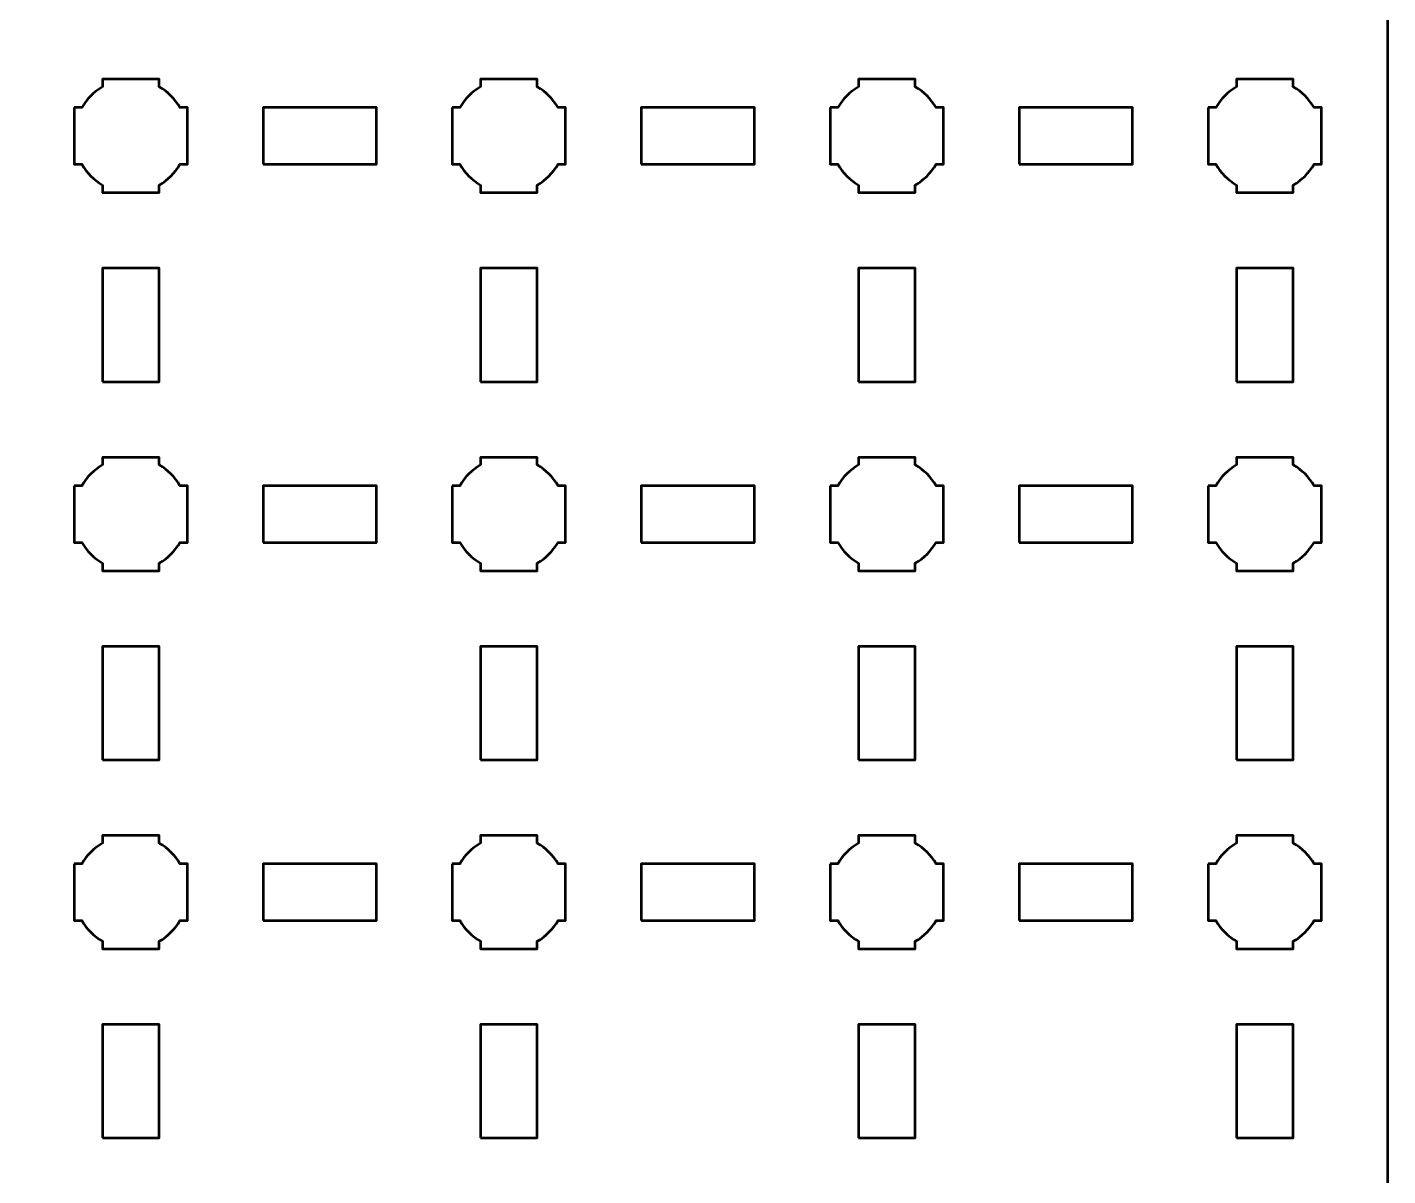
# Model space of a CAD drawing. Header units: centimetres. Extents: x -40.1 to 19.1, y -39.5 to 9.8.
# Drawn here: x 11.95 to 19.15, y -2.35 to 3.73 of the extents above; entities that cross this region are included whole.
import ezdxf

# ---------------------------------------------------------------- set-up
doc = ezdxf.new("R2010")
doc.units = ezdxf.units.CM
doc.header["$MEASUREMENT"] = 0
doc.layers.add('Layer 1', color=7, linetype='Continuous')

msp = doc.modelspace()

# ---------------------------------------------------------------- linework, layer by layer
at = {"layer": 'Layer 1', "lineweight": 53}
for points in [[(13.2, 3), (13.8, 3), (13.8, 3.3), (13.2, 3.3), (13.2, 3)], [(15.2, 3), (15.8, 3), (15.8, 3.3), (15.2, 3.3), (15.2, 3)], [(17.2, 3), (17.8, 3), (17.8, 3.3), (17.2, 3.3), (17.2, 3)], [(12.35, 1.85), (12.65, 1.85), (12.65, 2.45), (12.35, 2.45), (12.35, 1.85)], [(14.35, 1.85), (14.65, 1.85), (14.65, 2.45), (14.35, 2.45), (14.35, 1.85)], [(16.35, 1.85), (16.65, 1.85), (16.65, 2.45), (16.35, 2.45), (16.35, 1.85)], [(18.35, 1.85), (18.65, 1.85), (18.65, 2.45), (18.35, 2.45), (18.35, 1.85)], [(13.2, 1), (13.8, 1), (13.8, 1.3), (13.2, 1.3), (13.2, 1)], [(15.2, 1), (15.8, 1), (15.8, 1.3), (15.2, 1.3), (15.2, 1)], [(17.2, 1), (17.8, 1), (17.8, 1.3), (17.2, 1.3), (17.2, 1)], [(12.35, -0.15), (12.65, -0.15), (12.65, 0.45), (12.35, 0.45), (12.35, -0.15)], [(14.35, -0.15), (14.65, -0.15), (14.65, 0.45), (14.35, 0.45), (14.35, -0.15)], [(16.35, -0.15), (16.65, -0.15), (16.65, 0.45), (16.35, 0.45), (16.35, -0.15)], [(18.35, -0.15), (18.65, -0.15), (18.65, 0.45), (18.35, 0.45), (18.35, -0.15)], [(13.2, -1), (13.8, -1), (13.8, -0.7), (13.2, -0.7), (13.2, -1)], [(15.2, -1), (15.8, -1), (15.8, -0.7), (15.2, -0.7), (15.2, -1)], [(17.2, -1), (17.8, -1), (17.8, -0.7), (17.2, -0.7), (17.2, -1)], [(12.35, -2.15), (12.65, -2.15), (12.65, -1.55), (12.35, -1.55), (12.35, -2.15)], [(14.35, -2.15), (14.65, -2.15), (14.65, -1.55), (14.35, -1.55), (14.35, -2.15)], [(16.35, -2.15), (16.65, -2.15), (16.65, -1.55), (16.35, -1.55), (16.35, -2.15)], [(18.35, -2.15), (18.65, -2.15), (18.65, -1.55), (18.35, -1.55), (18.35, -2.15)]]:
    msp.add_lwpolyline(points, close=True, dxfattribs=at)
for points, knots in [([(-40.15, -39), (-40.15, -39), (-40.15, 9.3), (-40.15, 9.3), (-40.15, 9.3), (-40.15, 9.57609), (-39.92609, 9.8), (-39.65, 9.8), (-39.65, 9.8), (-39.65, 9.8), (18.65, 9.8), (18.65, 9.8), (18.65, 9.8), (18.92609, 9.8), (19.15, 9.57609), (19.15, 9.3), (19.15, 9.3), (19.15, 9.3), (19.15, -39), (19.15, -39), (19.15, -39), (19.15, -39.27609), (18.92609, -39.5), (18.65, -39.5), (18.65, -39.5), (18.65, -39.5), (-39.65, -39.5), (-39.65, -39.5), (-39.65, -39.5), (-39.92609, -39.5), (-40.15, -39.27609), (-40.15, -39)], [0, 0, 0, 0, 0.125, 0.125, 0.125, 0.125, 0.25, 0.25, 0.25, 0.25, 0.375, 0.375, 0.375, 0.375, 0.5, 0.5, 0.5, 0.5, 0.625, 0.625, 0.625, 0.625, 0.75, 0.75, 0.75, 0.75, 0.875, 0.875, 0.875, 0.875, 1, 1, 1, 1]), ([(12.2, 3.3), (12.2, 3.3), (12.24015, 3.3), (12.24015, 3.3), (12.24015, 3.3), (12.2665, 3.34553), (12.30447, 3.3835), (12.35, 3.40985), (12.35, 3.40985), (12.35, 3.40985), (12.35, 3.45), (12.35, 3.45), (12.35, 3.45), (12.35, 3.45), (12.5, 3.45), (12.5, 3.45), (12.5, 3.45), (12.5, 3.45), (12.65, 3.45), (12.65, 3.45), (12.65, 3.45), (12.65, 3.45), (12.65, 3.40985), (12.65, 3.40985), (12.65, 3.40985), (12.69553, 3.3835), (12.7335, 3.34553), (12.75985, 3.3), (12.75985, 3.3), (12.75985, 3.3), (12.8, 3.3), (12.8, 3.3), (12.8, 3.3), (12.8, 3.3), (12.8, 3.15), (12.8, 3.15), (12.8, 3.15), (12.8, 3.15), (12.8, 3), (12.8, 3), (12.8, 3), (12.8, 3), (12.75985, 3), (12.75985, 3), (12.75985, 3), (12.7335, 2.95447), (12.69553, 2.9165), (12.65, 2.89015), (12.65, 2.89015), (12.65, 2.89015), (12.65, 2.85), (12.65, 2.85), (12.65, 2.85), (12.65, 2.85), (12.5, 2.85), (12.5, 2.85), (12.5, 2.85), (12.5, 2.85), (12.35, 2.85), (12.35, 2.85), (12.35, 2.85), (12.35, 2.85), (12.35, 2.89015), (12.35, 2.89015), (12.35, 2.89015), (12.30447, 2.9165), (12.2665, 2.95447), (12.24015, 3), (12.24015, 3), (12.24015, 3), (12.2, 3), (12.2, 3), (12.2, 3), (12.2, 3), (12.2, 3.15), (12.2, 3.15), (12.2, 3.15), (12.2, 3.15), (12.2, 3.3), (12.2, 3.3)], [0, 0, 0, 0, 0.05, 0.05, 0.05, 0.05, 0.1, 0.1, 0.1, 0.1, 0.15, 0.15, 0.15, 0.15, 0.2, 0.2, 0.2, 0.2, 0.25, 0.25, 0.25, 0.25, 0.3, 0.3, 0.3, 0.3, 0.35, 0.35, 0.35, 0.35, 0.4, 0.4, 0.4, 0.4, 0.45, 0.45, 0.45, 0.45, 0.5, 0.5, 0.5, 0.5, 0.55, 0.55, 0.55, 0.55, 0.6, 0.6, 0.6, 0.6, 0.65, 0.65, 0.65, 0.65, 0.7, 0.7, 0.7, 0.7, 0.75, 0.75, 0.75, 0.75, 0.8, 0.8, 0.8, 0.8, 0.85, 0.85, 0.85, 0.85, 0.9, 0.9, 0.9, 0.9, 0.95, 0.95, 0.95, 0.95, 1, 1, 1, 1]), ([(14.2, 3.3), (14.2, 3.3), (14.24015, 3.3), (14.24015, 3.3), (14.24015, 3.3), (14.2665, 3.34553), (14.30447, 3.3835), (14.35, 3.40985), (14.35, 3.40985), (14.35, 3.40985), (14.35, 3.45), (14.35, 3.45), (14.35, 3.45), (14.35, 3.45), (14.5, 3.45), (14.5, 3.45), (14.5, 3.45), (14.5, 3.45), (14.65, 3.45), (14.65, 3.45), (14.65, 3.45), (14.65, 3.45), (14.65, 3.40985), (14.65, 3.40985), (14.65, 3.40985), (14.69553, 3.3835), (14.7335, 3.34553), (14.75985, 3.3), (14.75985, 3.3), (14.75985, 3.3), (14.8, 3.3), (14.8, 3.3), (14.8, 3.3), (14.8, 3.3), (14.8, 3.15), (14.8, 3.15), (14.8, 3.15), (14.8, 3.15), (14.8, 3), (14.8, 3), (14.8, 3), (14.8, 3), (14.75985, 3), (14.75985, 3), (14.75985, 3), (14.7335, 2.95447), (14.69553, 2.9165), (14.65, 2.89015), (14.65, 2.89015), (14.65, 2.89015), (14.65, 2.85), (14.65, 2.85), (14.65, 2.85), (14.65, 2.85), (14.5, 2.85), (14.5, 2.85), (14.5, 2.85), (14.5, 2.85), (14.35, 2.85), (14.35, 2.85), (14.35, 2.85), (14.35, 2.85), (14.35, 2.89015), (14.35, 2.89015), (14.35, 2.89015), (14.30447, 2.9165), (14.2665, 2.95447), (14.24015, 3), (14.24015, 3), (14.24015, 3), (14.2, 3), (14.2, 3), (14.2, 3), (14.2, 3), (14.2, 3.15), (14.2, 3.15), (14.2, 3.15), (14.2, 3.15), (14.2, 3.3), (14.2, 3.3)], [0, 0, 0, 0, 0.05, 0.05, 0.05, 0.05, 0.1, 0.1, 0.1, 0.1, 0.15, 0.15, 0.15, 0.15, 0.2, 0.2, 0.2, 0.2, 0.25, 0.25, 0.25, 0.25, 0.3, 0.3, 0.3, 0.3, 0.35, 0.35, 0.35, 0.35, 0.4, 0.4, 0.4, 0.4, 0.45, 0.45, 0.45, 0.45, 0.5, 0.5, 0.5, 0.5, 0.55, 0.55, 0.55, 0.55, 0.6, 0.6, 0.6, 0.6, 0.65, 0.65, 0.65, 0.65, 0.7, 0.7, 0.7, 0.7, 0.75, 0.75, 0.75, 0.75, 0.8, 0.8, 0.8, 0.8, 0.85, 0.85, 0.85, 0.85, 0.9, 0.9, 0.9, 0.9, 0.95, 0.95, 0.95, 0.95, 1, 1, 1, 1]), ([(16.2, 3.3), (16.2, 3.3), (16.24015, 3.3), (16.24015, 3.3), (16.24015, 3.3), (16.2665, 3.34553), (16.30447, 3.3835), (16.35, 3.40985), (16.35, 3.40985), (16.35, 3.40985), (16.35, 3.45), (16.35, 3.45), (16.35, 3.45), (16.35, 3.45), (16.5, 3.45), (16.5, 3.45), (16.5, 3.45), (16.5, 3.45), (16.65, 3.45), (16.65, 3.45), (16.65, 3.45), (16.65, 3.45), (16.65, 3.40985), (16.65, 3.40985), (16.65, 3.40985), (16.69553, 3.3835), (16.7335, 3.34553), (16.75985, 3.3), (16.75985, 3.3), (16.75985, 3.3), (16.8, 3.3), (16.8, 3.3), (16.8, 3.3), (16.8, 3.3), (16.8, 3.15), (16.8, 3.15), (16.8, 3.15), (16.8, 3.15), (16.8, 3), (16.8, 3), (16.8, 3), (16.8, 3), (16.75985, 3), (16.75985, 3), (16.75985, 3), (16.7335, 2.95447), (16.69553, 2.9165), (16.65, 2.89015), (16.65, 2.89015), (16.65, 2.89015), (16.65, 2.85), (16.65, 2.85), (16.65, 2.85), (16.65, 2.85), (16.5, 2.85), (16.5, 2.85), (16.5, 2.85), (16.5, 2.85), (16.35, 2.85), (16.35, 2.85), (16.35, 2.85), (16.35, 2.85), (16.35, 2.89015), (16.35, 2.89015), (16.35, 2.89015), (16.30447, 2.9165), (16.2665, 2.95447), (16.24015, 3), (16.24015, 3), (16.24015, 3), (16.2, 3), (16.2, 3), (16.2, 3), (16.2, 3), (16.2, 3.15), (16.2, 3.15), (16.2, 3.15), (16.2, 3.15), (16.2, 3.3), (16.2, 3.3)], [0, 0, 0, 0, 0.05, 0.05, 0.05, 0.05, 0.1, 0.1, 0.1, 0.1, 0.15, 0.15, 0.15, 0.15, 0.2, 0.2, 0.2, 0.2, 0.25, 0.25, 0.25, 0.25, 0.3, 0.3, 0.3, 0.3, 0.35, 0.35, 0.35, 0.35, 0.4, 0.4, 0.4, 0.4, 0.45, 0.45, 0.45, 0.45, 0.5, 0.5, 0.5, 0.5, 0.55, 0.55, 0.55, 0.55, 0.6, 0.6, 0.6, 0.6, 0.65, 0.65, 0.65, 0.65, 0.7, 0.7, 0.7, 0.7, 0.75, 0.75, 0.75, 0.75, 0.8, 0.8, 0.8, 0.8, 0.85, 0.85, 0.85, 0.85, 0.9, 0.9, 0.9, 0.9, 0.95, 0.95, 0.95, 0.95, 1, 1, 1, 1]), ([(18.2, 3.3), (18.2, 3.3), (18.24015, 3.3), (18.24015, 3.3), (18.24015, 3.3), (18.2665, 3.34553), (18.30447, 3.3835), (18.35, 3.40985), (18.35, 3.40985), (18.35, 3.40985), (18.35, 3.45), (18.35, 3.45), (18.35, 3.45), (18.35, 3.45), (18.5, 3.45), (18.5, 3.45), (18.5, 3.45), (18.5, 3.45), (18.65, 3.45), (18.65, 3.45), (18.65, 3.45), (18.65, 3.45), (18.65, 3.40985), (18.65, 3.40985), (18.65, 3.40985), (18.69553, 3.3835), (18.7335, 3.34553), (18.75985, 3.3), (18.75985, 3.3), (18.75985, 3.3), (18.8, 3.3), (18.8, 3.3), (18.8, 3.3), (18.8, 3.3), (18.8, 3.15), (18.8, 3.15), (18.8, 3.15), (18.8, 3.15), (18.8, 3), (18.8, 3), (18.8, 3), (18.8, 3), (18.75985, 3), (18.75985, 3), (18.75985, 3), (18.7335, 2.95447), (18.69553, 2.9165), (18.65, 2.89015), (18.65, 2.89015), (18.65, 2.89015), (18.65, 2.85), (18.65, 2.85), (18.65, 2.85), (18.65, 2.85), (18.5, 2.85), (18.5, 2.85), (18.5, 2.85), (18.5, 2.85), (18.35, 2.85), (18.35, 2.85), (18.35, 2.85), (18.35, 2.85), (18.35, 2.89015), (18.35, 2.89015), (18.35, 2.89015), (18.30447, 2.9165), (18.2665, 2.95447), (18.24015, 3), (18.24015, 3), (18.24015, 3), (18.2, 3), (18.2, 3), (18.2, 3), (18.2, 3), (18.2, 3.15), (18.2, 3.15), (18.2, 3.15), (18.2, 3.15), (18.2, 3.3), (18.2, 3.3)], [0, 0, 0, 0, 0.05, 0.05, 0.05, 0.05, 0.1, 0.1, 0.1, 0.1, 0.15, 0.15, 0.15, 0.15, 0.2, 0.2, 0.2, 0.2, 0.25, 0.25, 0.25, 0.25, 0.3, 0.3, 0.3, 0.3, 0.35, 0.35, 0.35, 0.35, 0.4, 0.4, 0.4, 0.4, 0.45, 0.45, 0.45, 0.45, 0.5, 0.5, 0.5, 0.5, 0.55, 0.55, 0.55, 0.55, 0.6, 0.6, 0.6, 0.6, 0.65, 0.65, 0.65, 0.65, 0.7, 0.7, 0.7, 0.7, 0.75, 0.75, 0.75, 0.75, 0.8, 0.8, 0.8, 0.8, 0.85, 0.85, 0.85, 0.85, 0.9, 0.9, 0.9, 0.9, 0.95, 0.95, 0.95, 0.95, 1, 1, 1, 1]), ([(12.2, 1.3), (12.2, 1.3), (12.24015, 1.3), (12.24015, 1.3), (12.24015, 1.3), (12.2665, 1.34553), (12.30447, 1.3835), (12.35, 1.40985), (12.35, 1.40985), (12.35, 1.40985), (12.35, 1.45), (12.35, 1.45), (12.35, 1.45), (12.35, 1.45), (12.5, 1.45), (12.5, 1.45), (12.5, 1.45), (12.5, 1.45), (12.65, 1.45), (12.65, 1.45), (12.65, 1.45), (12.65, 1.45), (12.65, 1.40985), (12.65, 1.40985), (12.65, 1.40985), (12.69553, 1.3835), (12.7335, 1.34553), (12.75985, 1.3), (12.75985, 1.3), (12.75985, 1.3), (12.8, 1.3), (12.8, 1.3), (12.8, 1.3), (12.8, 1.3), (12.8, 1.15), (12.8, 1.15), (12.8, 1.15), (12.8, 1.15), (12.8, 1), (12.8, 1), (12.8, 1), (12.8, 1), (12.75985, 1), (12.75985, 1), (12.75985, 1), (12.7335, 0.95447), (12.69553, 0.9165), (12.65, 0.89015), (12.65, 0.89015), (12.65, 0.89015), (12.65, 0.85), (12.65, 0.85), (12.65, 0.85), (12.65, 0.85), (12.5, 0.85), (12.5, 0.85), (12.5, 0.85), (12.5, 0.85), (12.35, 0.85), (12.35, 0.85), (12.35, 0.85), (12.35, 0.85), (12.35, 0.89015), (12.35, 0.89015), (12.35, 0.89015), (12.30447, 0.9165), (12.2665, 0.95447), (12.24015, 1), (12.24015, 1), (12.24015, 1), (12.2, 1), (12.2, 1), (12.2, 1), (12.2, 1), (12.2, 1.15), (12.2, 1.15), (12.2, 1.15), (12.2, 1.15), (12.2, 1.3), (12.2, 1.3)], [0, 0, 0, 0, 0.05, 0.05, 0.05, 0.05, 0.1, 0.1, 0.1, 0.1, 0.15, 0.15, 0.15, 0.15, 0.2, 0.2, 0.2, 0.2, 0.25, 0.25, 0.25, 0.25, 0.3, 0.3, 0.3, 0.3, 0.35, 0.35, 0.35, 0.35, 0.4, 0.4, 0.4, 0.4, 0.45, 0.45, 0.45, 0.45, 0.5, 0.5, 0.5, 0.5, 0.55, 0.55, 0.55, 0.55, 0.6, 0.6, 0.6, 0.6, 0.65, 0.65, 0.65, 0.65, 0.7, 0.7, 0.7, 0.7, 0.75, 0.75, 0.75, 0.75, 0.8, 0.8, 0.8, 0.8, 0.85, 0.85, 0.85, 0.85, 0.9, 0.9, 0.9, 0.9, 0.95, 0.95, 0.95, 0.95, 1, 1, 1, 1]), ([(14.2, 1.3), (14.2, 1.3), (14.24015, 1.3), (14.24015, 1.3), (14.24015, 1.3), (14.2665, 1.34553), (14.30447, 1.3835), (14.35, 1.40985), (14.35, 1.40985), (14.35, 1.40985), (14.35, 1.45), (14.35, 1.45), (14.35, 1.45), (14.35, 1.45), (14.5, 1.45), (14.5, 1.45), (14.5, 1.45), (14.5, 1.45), (14.65, 1.45), (14.65, 1.45), (14.65, 1.45), (14.65, 1.45), (14.65, 1.40985), (14.65, 1.40985), (14.65, 1.40985), (14.69553, 1.3835), (14.7335, 1.34553), (14.75985, 1.3), (14.75985, 1.3), (14.75985, 1.3), (14.8, 1.3), (14.8, 1.3), (14.8, 1.3), (14.8, 1.3), (14.8, 1.15), (14.8, 1.15), (14.8, 1.15), (14.8, 1.15), (14.8, 1), (14.8, 1), (14.8, 1), (14.8, 1), (14.75985, 1), (14.75985, 1), (14.75985, 1), (14.7335, 0.95447), (14.69553, 0.9165), (14.65, 0.89015), (14.65, 0.89015), (14.65, 0.89015), (14.65, 0.85), (14.65, 0.85), (14.65, 0.85), (14.65, 0.85), (14.5, 0.85), (14.5, 0.85), (14.5, 0.85), (14.5, 0.85), (14.35, 0.85), (14.35, 0.85), (14.35, 0.85), (14.35, 0.85), (14.35, 0.89015), (14.35, 0.89015), (14.35, 0.89015), (14.30447, 0.9165), (14.2665, 0.95447), (14.24015, 1), (14.24015, 1), (14.24015, 1), (14.2, 1), (14.2, 1), (14.2, 1), (14.2, 1), (14.2, 1.15), (14.2, 1.15), (14.2, 1.15), (14.2, 1.15), (14.2, 1.3), (14.2, 1.3)], [0, 0, 0, 0, 0.05, 0.05, 0.05, 0.05, 0.1, 0.1, 0.1, 0.1, 0.15, 0.15, 0.15, 0.15, 0.2, 0.2, 0.2, 0.2, 0.25, 0.25, 0.25, 0.25, 0.3, 0.3, 0.3, 0.3, 0.35, 0.35, 0.35, 0.35, 0.4, 0.4, 0.4, 0.4, 0.45, 0.45, 0.45, 0.45, 0.5, 0.5, 0.5, 0.5, 0.55, 0.55, 0.55, 0.55, 0.6, 0.6, 0.6, 0.6, 0.65, 0.65, 0.65, 0.65, 0.7, 0.7, 0.7, 0.7, 0.75, 0.75, 0.75, 0.75, 0.8, 0.8, 0.8, 0.8, 0.85, 0.85, 0.85, 0.85, 0.9, 0.9, 0.9, 0.9, 0.95, 0.95, 0.95, 0.95, 1, 1, 1, 1]), ([(16.2, 1.3), (16.2, 1.3), (16.24015, 1.3), (16.24015, 1.3), (16.24015, 1.3), (16.2665, 1.34553), (16.30447, 1.3835), (16.35, 1.40985), (16.35, 1.40985), (16.35, 1.40985), (16.35, 1.45), (16.35, 1.45), (16.35, 1.45), (16.35, 1.45), (16.5, 1.45), (16.5, 1.45), (16.5, 1.45), (16.5, 1.45), (16.65, 1.45), (16.65, 1.45), (16.65, 1.45), (16.65, 1.45), (16.65, 1.40985), (16.65, 1.40985), (16.65, 1.40985), (16.69553, 1.3835), (16.7335, 1.34553), (16.75985, 1.3), (16.75985, 1.3), (16.75985, 1.3), (16.8, 1.3), (16.8, 1.3), (16.8, 1.3), (16.8, 1.3), (16.8, 1.15), (16.8, 1.15), (16.8, 1.15), (16.8, 1.15), (16.8, 1), (16.8, 1), (16.8, 1), (16.8, 1), (16.75985, 1), (16.75985, 1), (16.75985, 1), (16.7335, 0.95447), (16.69553, 0.9165), (16.65, 0.89015), (16.65, 0.89015), (16.65, 0.89015), (16.65, 0.85), (16.65, 0.85), (16.65, 0.85), (16.65, 0.85), (16.5, 0.85), (16.5, 0.85), (16.5, 0.85), (16.5, 0.85), (16.35, 0.85), (16.35, 0.85), (16.35, 0.85), (16.35, 0.85), (16.35, 0.89015), (16.35, 0.89015), (16.35, 0.89015), (16.30447, 0.9165), (16.2665, 0.95447), (16.24015, 1), (16.24015, 1), (16.24015, 1), (16.2, 1), (16.2, 1), (16.2, 1), (16.2, 1), (16.2, 1.15), (16.2, 1.15), (16.2, 1.15), (16.2, 1.15), (16.2, 1.3), (16.2, 1.3)], [0, 0, 0, 0, 0.05, 0.05, 0.05, 0.05, 0.1, 0.1, 0.1, 0.1, 0.15, 0.15, 0.15, 0.15, 0.2, 0.2, 0.2, 0.2, 0.25, 0.25, 0.25, 0.25, 0.3, 0.3, 0.3, 0.3, 0.35, 0.35, 0.35, 0.35, 0.4, 0.4, 0.4, 0.4, 0.45, 0.45, 0.45, 0.45, 0.5, 0.5, 0.5, 0.5, 0.55, 0.55, 0.55, 0.55, 0.6, 0.6, 0.6, 0.6, 0.65, 0.65, 0.65, 0.65, 0.7, 0.7, 0.7, 0.7, 0.75, 0.75, 0.75, 0.75, 0.8, 0.8, 0.8, 0.8, 0.85, 0.85, 0.85, 0.85, 0.9, 0.9, 0.9, 0.9, 0.95, 0.95, 0.95, 0.95, 1, 1, 1, 1]), ([(18.2, 1.3), (18.2, 1.3), (18.24015, 1.3), (18.24015, 1.3), (18.24015, 1.3), (18.2665, 1.34553), (18.30447, 1.3835), (18.35, 1.40985), (18.35, 1.40985), (18.35, 1.40985), (18.35, 1.45), (18.35, 1.45), (18.35, 1.45), (18.35, 1.45), (18.5, 1.45), (18.5, 1.45), (18.5, 1.45), (18.5, 1.45), (18.65, 1.45), (18.65, 1.45), (18.65, 1.45), (18.65, 1.45), (18.65, 1.40985), (18.65, 1.40985), (18.65, 1.40985), (18.69553, 1.3835), (18.7335, 1.34553), (18.75985, 1.3), (18.75985, 1.3), (18.75985, 1.3), (18.8, 1.3), (18.8, 1.3), (18.8, 1.3), (18.8, 1.3), (18.8, 1.15), (18.8, 1.15), (18.8, 1.15), (18.8, 1.15), (18.8, 1), (18.8, 1), (18.8, 1), (18.8, 1), (18.75985, 1), (18.75985, 1), (18.75985, 1), (18.7335, 0.95447), (18.69553, 0.9165), (18.65, 0.89015), (18.65, 0.89015), (18.65, 0.89015), (18.65, 0.85), (18.65, 0.85), (18.65, 0.85), (18.65, 0.85), (18.5, 0.85), (18.5, 0.85), (18.5, 0.85), (18.5, 0.85), (18.35, 0.85), (18.35, 0.85), (18.35, 0.85), (18.35, 0.85), (18.35, 0.89015), (18.35, 0.89015), (18.35, 0.89015), (18.30447, 0.9165), (18.2665, 0.95447), (18.24015, 1), (18.24015, 1), (18.24015, 1), (18.2, 1), (18.2, 1), (18.2, 1), (18.2, 1), (18.2, 1.15), (18.2, 1.15), (18.2, 1.15), (18.2, 1.15), (18.2, 1.3), (18.2, 1.3)], [0, 0, 0, 0, 0.05, 0.05, 0.05, 0.05, 0.1, 0.1, 0.1, 0.1, 0.15, 0.15, 0.15, 0.15, 0.2, 0.2, 0.2, 0.2, 0.25, 0.25, 0.25, 0.25, 0.3, 0.3, 0.3, 0.3, 0.35, 0.35, 0.35, 0.35, 0.4, 0.4, 0.4, 0.4, 0.45, 0.45, 0.45, 0.45, 0.5, 0.5, 0.5, 0.5, 0.55, 0.55, 0.55, 0.55, 0.6, 0.6, 0.6, 0.6, 0.65, 0.65, 0.65, 0.65, 0.7, 0.7, 0.7, 0.7, 0.75, 0.75, 0.75, 0.75, 0.8, 0.8, 0.8, 0.8, 0.85, 0.85, 0.85, 0.85, 0.9, 0.9, 0.9, 0.9, 0.95, 0.95, 0.95, 0.95, 1, 1, 1, 1]), ([(12.2, -0.7), (12.2, -0.7), (12.24015, -0.7), (12.24015, -0.7), (12.24015, -0.7), (12.2665, -0.65447), (12.30447, -0.6165), (12.35, -0.59015), (12.35, -0.59015), (12.35, -0.59015), (12.35, -0.55), (12.35, -0.55), (12.35, -0.55), (12.35, -0.55), (12.5, -0.55), (12.5, -0.55), (12.5, -0.55), (12.5, -0.55), (12.65, -0.55), (12.65, -0.55), (12.65, -0.55), (12.65, -0.55), (12.65, -0.59015), (12.65, -0.59015), (12.65, -0.59015), (12.69553, -0.6165), (12.7335, -0.65447), (12.75985, -0.7), (12.75985, -0.7), (12.75985, -0.7), (12.8, -0.7), (12.8, -0.7), (12.8, -0.7), (12.8, -0.7), (12.8, -0.85), (12.8, -0.85), (12.8, -0.85), (12.8, -0.85), (12.8, -1), (12.8, -1), (12.8, -1), (12.8, -1), (12.75985, -1), (12.75985, -1), (12.75985, -1), (12.7335, -1.04553), (12.69553, -1.0835), (12.65, -1.10985), (12.65, -1.10985), (12.65, -1.10985), (12.65, -1.15), (12.65, -1.15), (12.65, -1.15), (12.65, -1.15), (12.5, -1.15), (12.5, -1.15), (12.5, -1.15), (12.5, -1.15), (12.35, -1.15), (12.35, -1.15), (12.35, -1.15), (12.35, -1.15), (12.35, -1.10985), (12.35, -1.10985), (12.35, -1.10985), (12.30447, -1.0835), (12.2665, -1.04553), (12.24015, -1), (12.24015, -1), (12.24015, -1), (12.2, -1), (12.2, -1), (12.2, -1), (12.2, -1), (12.2, -0.85), (12.2, -0.85), (12.2, -0.85), (12.2, -0.85), (12.2, -0.7), (12.2, -0.7)], [0, 0, 0, 0, 0.05, 0.05, 0.05, 0.05, 0.1, 0.1, 0.1, 0.1, 0.15, 0.15, 0.15, 0.15, 0.2, 0.2, 0.2, 0.2, 0.25, 0.25, 0.25, 0.25, 0.3, 0.3, 0.3, 0.3, 0.35, 0.35, 0.35, 0.35, 0.4, 0.4, 0.4, 0.4, 0.45, 0.45, 0.45, 0.45, 0.5, 0.5, 0.5, 0.5, 0.55, 0.55, 0.55, 0.55, 0.6, 0.6, 0.6, 0.6, 0.65, 0.65, 0.65, 0.65, 0.7, 0.7, 0.7, 0.7, 0.75, 0.75, 0.75, 0.75, 0.8, 0.8, 0.8, 0.8, 0.85, 0.85, 0.85, 0.85, 0.9, 0.9, 0.9, 0.9, 0.95, 0.95, 0.95, 0.95, 1, 1, 1, 1]), ([(14.2, -0.7), (14.2, -0.7), (14.24015, -0.7), (14.24015, -0.7), (14.24015, -0.7), (14.2665, -0.65447), (14.30447, -0.6165), (14.35, -0.59015), (14.35, -0.59015), (14.35, -0.59015), (14.35, -0.55), (14.35, -0.55), (14.35, -0.55), (14.35, -0.55), (14.5, -0.55), (14.5, -0.55), (14.5, -0.55), (14.5, -0.55), (14.65, -0.55), (14.65, -0.55), (14.65, -0.55), (14.65, -0.55), (14.65, -0.59015), (14.65, -0.59015), (14.65, -0.59015), (14.69553, -0.6165), (14.7335, -0.65447), (14.75985, -0.7), (14.75985, -0.7), (14.75985, -0.7), (14.8, -0.7), (14.8, -0.7), (14.8, -0.7), (14.8, -0.7), (14.8, -0.85), (14.8, -0.85), (14.8, -0.85), (14.8, -0.85), (14.8, -1), (14.8, -1), (14.8, -1), (14.8, -1), (14.75985, -1), (14.75985, -1), (14.75985, -1), (14.7335, -1.04553), (14.69553, -1.0835), (14.65, -1.10985), (14.65, -1.10985), (14.65, -1.10985), (14.65, -1.15), (14.65, -1.15), (14.65, -1.15), (14.65, -1.15), (14.5, -1.15), (14.5, -1.15), (14.5, -1.15), (14.5, -1.15), (14.35, -1.15), (14.35, -1.15), (14.35, -1.15), (14.35, -1.15), (14.35, -1.10985), (14.35, -1.10985), (14.35, -1.10985), (14.30447, -1.0835), (14.2665, -1.04553), (14.24015, -1), (14.24015, -1), (14.24015, -1), (14.2, -1), (14.2, -1), (14.2, -1), (14.2, -1), (14.2, -0.85), (14.2, -0.85), (14.2, -0.85), (14.2, -0.85), (14.2, -0.7), (14.2, -0.7)], [0, 0, 0, 0, 0.05, 0.05, 0.05, 0.05, 0.1, 0.1, 0.1, 0.1, 0.15, 0.15, 0.15, 0.15, 0.2, 0.2, 0.2, 0.2, 0.25, 0.25, 0.25, 0.25, 0.3, 0.3, 0.3, 0.3, 0.35, 0.35, 0.35, 0.35, 0.4, 0.4, 0.4, 0.4, 0.45, 0.45, 0.45, 0.45, 0.5, 0.5, 0.5, 0.5, 0.55, 0.55, 0.55, 0.55, 0.6, 0.6, 0.6, 0.6, 0.65, 0.65, 0.65, 0.65, 0.7, 0.7, 0.7, 0.7, 0.75, 0.75, 0.75, 0.75, 0.8, 0.8, 0.8, 0.8, 0.85, 0.85, 0.85, 0.85, 0.9, 0.9, 0.9, 0.9, 0.95, 0.95, 0.95, 0.95, 1, 1, 1, 1]), ([(16.2, -0.7), (16.2, -0.7), (16.24015, -0.7), (16.24015, -0.7), (16.24015, -0.7), (16.2665, -0.65447), (16.30447, -0.6165), (16.35, -0.59015), (16.35, -0.59015), (16.35, -0.59015), (16.35, -0.55), (16.35, -0.55), (16.35, -0.55), (16.35, -0.55), (16.5, -0.55), (16.5, -0.55), (16.5, -0.55), (16.5, -0.55), (16.65, -0.55), (16.65, -0.55), (16.65, -0.55), (16.65, -0.55), (16.65, -0.59015), (16.65, -0.59015), (16.65, -0.59015), (16.69553, -0.6165), (16.7335, -0.65447), (16.75985, -0.7), (16.75985, -0.7), (16.75985, -0.7), (16.8, -0.7), (16.8, -0.7), (16.8, -0.7), (16.8, -0.7), (16.8, -0.85), (16.8, -0.85), (16.8, -0.85), (16.8, -0.85), (16.8, -1), (16.8, -1), (16.8, -1), (16.8, -1), (16.75985, -1), (16.75985, -1), (16.75985, -1), (16.7335, -1.04553), (16.69553, -1.0835), (16.65, -1.10985), (16.65, -1.10985), (16.65, -1.10985), (16.65, -1.15), (16.65, -1.15), (16.65, -1.15), (16.65, -1.15), (16.5, -1.15), (16.5, -1.15), (16.5, -1.15), (16.5, -1.15), (16.35, -1.15), (16.35, -1.15), (16.35, -1.15), (16.35, -1.15), (16.35, -1.10985), (16.35, -1.10985), (16.35, -1.10985), (16.30447, -1.0835), (16.2665, -1.04553), (16.24015, -1), (16.24015, -1), (16.24015, -1), (16.2, -1), (16.2, -1), (16.2, -1), (16.2, -1), (16.2, -0.85), (16.2, -0.85), (16.2, -0.85), (16.2, -0.85), (16.2, -0.7), (16.2, -0.7)], [0, 0, 0, 0, 0.05, 0.05, 0.05, 0.05, 0.1, 0.1, 0.1, 0.1, 0.15, 0.15, 0.15, 0.15, 0.2, 0.2, 0.2, 0.2, 0.25, 0.25, 0.25, 0.25, 0.3, 0.3, 0.3, 0.3, 0.35, 0.35, 0.35, 0.35, 0.4, 0.4, 0.4, 0.4, 0.45, 0.45, 0.45, 0.45, 0.5, 0.5, 0.5, 0.5, 0.55, 0.55, 0.55, 0.55, 0.6, 0.6, 0.6, 0.6, 0.65, 0.65, 0.65, 0.65, 0.7, 0.7, 0.7, 0.7, 0.75, 0.75, 0.75, 0.75, 0.8, 0.8, 0.8, 0.8, 0.85, 0.85, 0.85, 0.85, 0.9, 0.9, 0.9, 0.9, 0.95, 0.95, 0.95, 0.95, 1, 1, 1, 1]), ([(18.2, -0.7), (18.2, -0.7), (18.24015, -0.7), (18.24015, -0.7), (18.24015, -0.7), (18.2665, -0.65447), (18.30447, -0.6165), (18.35, -0.59015), (18.35, -0.59015), (18.35, -0.59015), (18.35, -0.55), (18.35, -0.55), (18.35, -0.55), (18.35, -0.55), (18.5, -0.55), (18.5, -0.55), (18.5, -0.55), (18.5, -0.55), (18.65, -0.55), (18.65, -0.55), (18.65, -0.55), (18.65, -0.55), (18.65, -0.59015), (18.65, -0.59015), (18.65, -0.59015), (18.69553, -0.6165), (18.7335, -0.65447), (18.75985, -0.7), (18.75985, -0.7), (18.75985, -0.7), (18.8, -0.7), (18.8, -0.7), (18.8, -0.7), (18.8, -0.7), (18.8, -0.85), (18.8, -0.85), (18.8, -0.85), (18.8, -0.85), (18.8, -1), (18.8, -1), (18.8, -1), (18.8, -1), (18.75985, -1), (18.75985, -1), (18.75985, -1), (18.7335, -1.04553), (18.69553, -1.0835), (18.65, -1.10985), (18.65, -1.10985), (18.65, -1.10985), (18.65, -1.15), (18.65, -1.15), (18.65, -1.15), (18.65, -1.15), (18.5, -1.15), (18.5, -1.15), (18.5, -1.15), (18.5, -1.15), (18.35, -1.15), (18.35, -1.15), (18.35, -1.15), (18.35, -1.15), (18.35, -1.10985), (18.35, -1.10985), (18.35, -1.10985), (18.30447, -1.0835), (18.2665, -1.04553), (18.24015, -1), (18.24015, -1), (18.24015, -1), (18.2, -1), (18.2, -1), (18.2, -1), (18.2, -1), (18.2, -0.85), (18.2, -0.85), (18.2, -0.85), (18.2, -0.85), (18.2, -0.7), (18.2, -0.7)], [0, 0, 0, 0, 0.05, 0.05, 0.05, 0.05, 0.1, 0.1, 0.1, 0.1, 0.15, 0.15, 0.15, 0.15, 0.2, 0.2, 0.2, 0.2, 0.25, 0.25, 0.25, 0.25, 0.3, 0.3, 0.3, 0.3, 0.35, 0.35, 0.35, 0.35, 0.4, 0.4, 0.4, 0.4, 0.45, 0.45, 0.45, 0.45, 0.5, 0.5, 0.5, 0.5, 0.55, 0.55, 0.55, 0.55, 0.6, 0.6, 0.6, 0.6, 0.65, 0.65, 0.65, 0.65, 0.7, 0.7, 0.7, 0.7, 0.75, 0.75, 0.75, 0.75, 0.8, 0.8, 0.8, 0.8, 0.85, 0.85, 0.85, 0.85, 0.9, 0.9, 0.9, 0.9, 0.95, 0.95, 0.95, 0.95, 1, 1, 1, 1])]:
    msp.add_open_spline(points, degree=3, knots=knots, dxfattribs=at)

doc.saveas('drawing.dxf')
